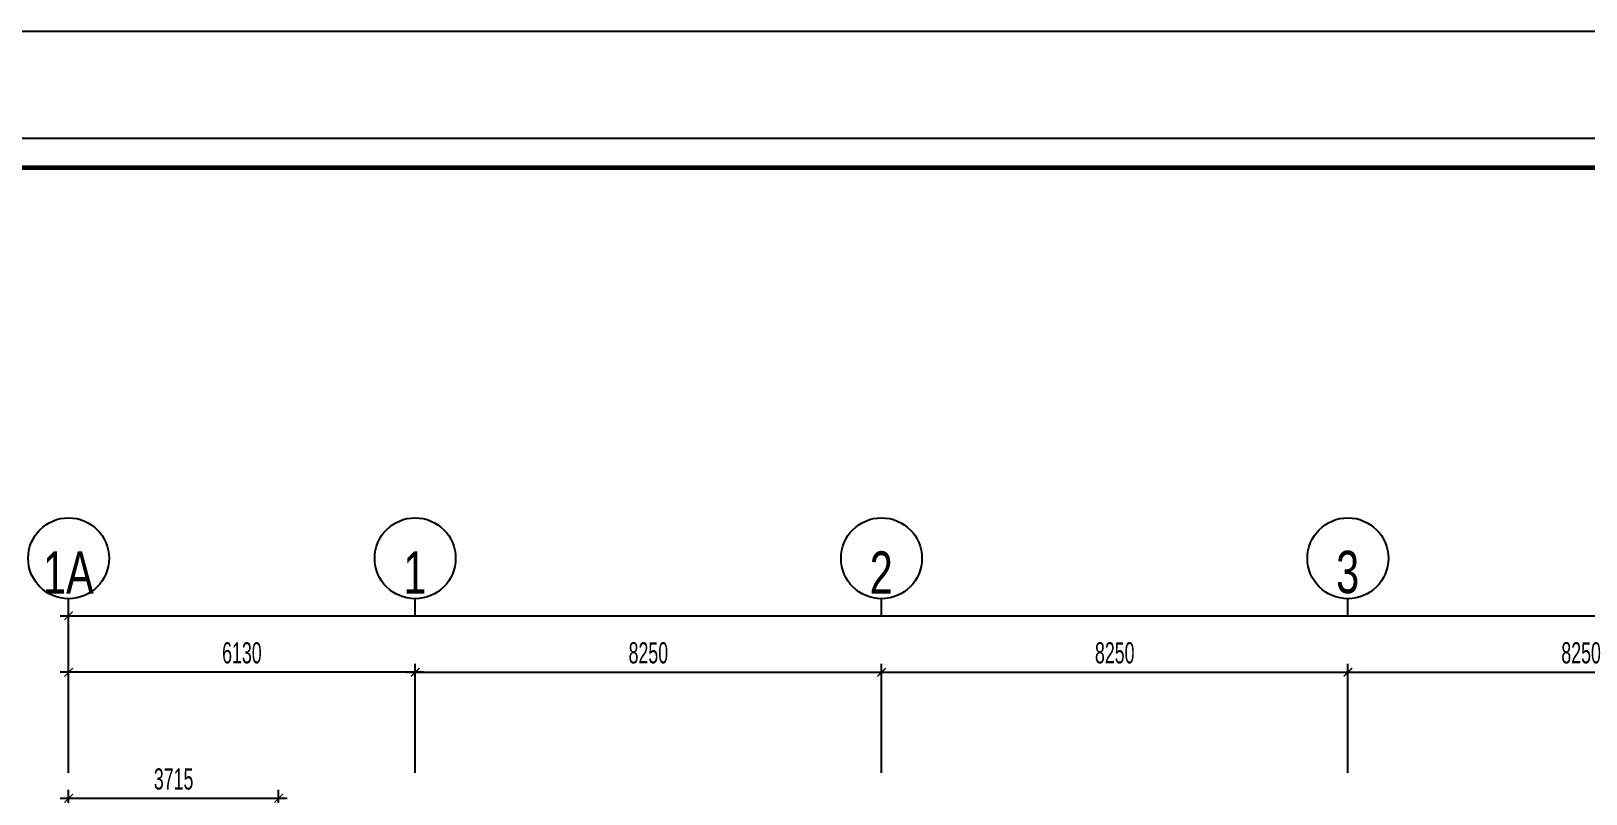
# Model space of a CAD drawing. Extents: x 1719887 to 1865417, y -150890 to 59748.
# Drawn here: x 1733886 to 1761390, y -61604 to -48102 of the extents above; entities that cross this region are included whole.
import ezdxf

# ---------------------------------------------------------------- set-up
doc = ezdxf.new("R2010")
doc.units = 0
doc.header["$LTSCALE"] = 1000
doc.header["$MEASUREMENT"] = 0
doc.header["$PDMODE"] = 3
doc.layers.get('0').update_dxf_attribs({"linetype": 'CONTINUOUS'})
doc.layers.get('Defpoints').update_dxf_attribs({"linetype": 'CONTINUOUS'})
for name, color, linetype in [('CDC-KHUNGTEN', 7, 'CONTINUOUS'), ('CDC.02.DIM', 1, 'CONTINUOUS'), ('CDC.06.TEXT', 2, 'CONTINUOUS'), ('KCS_CHI', 1, 'CONTINUOUS')]:
    doc.layers.add(name, color=color, linetype=linetype)
doc.styles.add('ARIAL', font='arial.ttf', dxfattribs={"width": 0.6})
doc.dimstyles.new('D150', dxfattribs={"dimscale": 150, "dimtxt": 2.5, "dimasz": 1, "dimexe": 1, "dimexo": 0, "dimgap": 1, "dimtad": 1, "dimdec": 0, "dimdsep": 46, "dimtxsty": 'ARIAL', "dimblk": 'ARCHTICK', "dimcen": 1, "dimdle": 1, "dimclrd": 1, "dimclre": 1, "dimclrt": 2, "dimadec": 0, "dimazin": 0, "dimtfac": 0.00072, "dimtdec": 0, "dimtix": 1, "dimtmove": 2, "dimatfit": 3, "dimldrblk": 'ARCHTICK', "dimfxl": 1, "dimtolj": 1, "dimlwd": -1, "dimlwe": -1, "dimarcsym": 0})

# ---------------------------------------------------------------- blocks, each defined once
blk = doc.blocks.new('_ARCHTICK')
at = {"color": 0, "linetype": 'ByBlock', "const_width": 0.15}
blk.add_lwpolyline([(-0.5, -0.5), (0.5, 0.5)], dxfattribs=at)
blk = doc.blocks.new('*D45')
at = {"layer": 'CDC.02.DIM', "color": 1, "transparency": 16777216}
for p, q in [((1740680, -61231), (1740680, -59301)), ((1748930, -61231), (1748930, -59301)), ((1740530, -59451), (1749080, -59451))]:
    blk.add_line(p, q, dxfattribs=at)
at = {"layer": 'Defpoints', "color": 0, "transparency": 16777216}
for p in [(1748930, -59451), (1740680, -61231), (1748930, -61231)]:
    blk.add_point(p, dxfattribs=at)
at = {"layer": 'CDC.02.DIM', "color": 1, "transparency": 16777216, "xscale": 150, "yscale": 150, "zscale": 150, "rotation": 180}
blk.add_blockref('_ARCHTICK', (1740680, -59451), dxfattribs=at)
at = {"layer": 'CDC.02.DIM', "color": 1, "transparency": 16777216, "xscale": 150, "yscale": 150, "zscale": 150}
blk.add_blockref('_ARCHTICK', (1748930, -59451), dxfattribs=at)
at = {"layer": 'CDC.02.DIM', "color": 2, "transparency": 16777216, "insert": (1744805, -59109), "char_height": 375, "attachment_point": 5, "style": 'ARIAL'}
blk.add_mtext('\\A1;8250', dxfattribs=at)
blk = doc.blocks.new('*D46')
at = {"layer": 'CDC.02.DIM', "color": 1, "transparency": 16777216}
for p, q in [((1748930, -61231), (1748930, -59301)), ((1757180, -61231), (1757180, -59301)), ((1748780, -59451), (1757330, -59451))]:
    blk.add_line(p, q, dxfattribs=at)
at = {"layer": 'Defpoints', "color": 0, "transparency": 16777216}
for p in [(1757180, -59451), (1748930, -61231), (1757180, -61231)]:
    blk.add_point(p, dxfattribs=at)
at = {"layer": 'CDC.02.DIM', "color": 1, "transparency": 16777216, "xscale": 150, "yscale": 150, "zscale": 150, "rotation": 180}
blk.add_blockref('_ARCHTICK', (1748930, -59451), dxfattribs=at)
at = {"layer": 'CDC.02.DIM', "color": 1, "transparency": 16777216, "xscale": 150, "yscale": 150, "zscale": 150}
blk.add_blockref('_ARCHTICK', (1757180, -59451), dxfattribs=at)
at = {"layer": 'CDC.02.DIM', "color": 2, "transparency": 16777216, "insert": (1753055, -59109), "char_height": 375, "attachment_point": 5, "style": 'ARIAL'}
blk.add_mtext('\\A1;8250', dxfattribs=at)
blk = doc.blocks.new('*D47')
at = {"layer": 'CDC.02.DIM', "color": 1, "transparency": 16777216}
for p, q in [((1757180, -61231), (1757180, -59301)), ((1765430, -61231), (1765430, -59301)), ((1757030, -59451), (1765580, -59451))]:
    blk.add_line(p, q, dxfattribs=at)
at = {"layer": 'Defpoints', "color": 0, "transparency": 16777216}
for p in [(1765430, -59451), (1757180, -61231), (1765430, -61231)]:
    blk.add_point(p, dxfattribs=at)
at = {"layer": 'CDC.02.DIM', "color": 1, "transparency": 16777216, "xscale": 150, "yscale": 150, "zscale": 150, "rotation": 180}
blk.add_blockref('_ARCHTICK', (1757180, -59451), dxfattribs=at)
at = {"layer": 'CDC.02.DIM', "color": 1, "transparency": 16777216, "xscale": 150, "yscale": 150, "zscale": 150}
blk.add_blockref('_ARCHTICK', (1765430, -59451), dxfattribs=at)
at = {"layer": 'CDC.02.DIM', "color": 2, "transparency": 16777216, "insert": (1761305, -59109), "char_height": 375, "attachment_point": 5, "style": 'ARIAL'}
blk.add_mtext('\\A1;8250', dxfattribs=at)
blk = doc.blocks.new('*D49')
at = {"layer": 'CDC.02.DIM', "color": 1, "transparency": 16777216}
for p, q in [((1734550, -61231), (1734550, -58301)), ((1838480, -61231), (1838480, -58301)), ((1734400, -58451), (1838630, -58451))]:
    blk.add_line(p, q, dxfattribs=at)
at = {"layer": 'Defpoints', "color": 0, "transparency": 16777216}
for p in [(1838480, -58451), (1734550, -61231), (1838480, -61231)]:
    blk.add_point(p, dxfattribs=at)
at = {"layer": 'CDC.02.DIM', "color": 1, "transparency": 16777216, "xscale": 150, "yscale": 150, "zscale": 150, "rotation": 180}
blk.add_blockref('_ARCHTICK', (1734550, -58451), dxfattribs=at)
at = {"layer": 'CDC.02.DIM', "color": 1, "transparency": 16777216, "xscale": 150, "yscale": 150, "zscale": 150}
blk.add_blockref('_ARCHTICK', (1838480, -58451), dxfattribs=at)
at = {"layer": 'CDC.02.DIM', "color": 2, "transparency": 16777216, "insert": (1786515, -58109), "char_height": 375, "attachment_point": 5, "style": 'ARIAL'}
blk.add_mtext('\\A1;103930', dxfattribs=at)
blk = doc.blocks.new('*D53')
at = {"layer": 'CDC.02.DIM', "color": 1, "transparency": 16777216}
for p, q in [((1734550, -61231), (1734550, -59301)), ((1740680, -61231), (1740680, -59301)), ((1740830, -59451), (1734400, -59451))]:
    blk.add_line(p, q, dxfattribs=at)
at = {"layer": 'Defpoints', "color": 0, "transparency": 16777216}
for p in [(1734550, -59451), (1734550, -61231), (1740680, -61231)]:
    blk.add_point(p, dxfattribs=at)
at = {"layer": 'CDC.02.DIM', "color": 1, "transparency": 16777216, "xscale": 150, "yscale": 150, "zscale": 150, "rotation": 180}
blk.add_blockref('_ARCHTICK', (1734550, -59451), dxfattribs=at)
at = {"layer": 'CDC.02.DIM', "color": 1, "transparency": 16777216, "xscale": 150, "yscale": 150, "zscale": 150}
blk.add_blockref('_ARCHTICK', (1740680, -59451), dxfattribs=at)
at = {"layer": 'CDC.02.DIM', "color": 2, "transparency": 16777216, "insert": (1737615, -59109), "char_height": 375, "attachment_point": 5, "style": 'ARIAL'}
blk.add_mtext('\\A1;6130', dxfattribs=at)
blk = doc.blocks.new('*D1010')
at = {"layer": 'CDC.02.DIM', "color": 1, "transparency": 16777216}
for p, q in [((1734550, -61231), (1734550, -58301)), ((1838480, -61231), (1838480, -58301)), ((1734400, -58451), (1838630, -58451))]:
    blk.add_line(p, q, dxfattribs=at)
at = {"layer": 'Defpoints', "color": 0, "transparency": 16777216}
for p in [(1838480, -58451), (1734550, -61231), (1838480, -61231)]:
    blk.add_point(p, dxfattribs=at)
at = {"layer": 'CDC.02.DIM', "color": 1, "transparency": 16777216, "xscale": 150, "yscale": 150, "zscale": 150, "rotation": 180}
blk.add_blockref('_ARCHTICK', (1734550, -58451), dxfattribs=at)
at = {"layer": 'CDC.02.DIM', "color": 1, "transparency": 16777216, "xscale": 150, "yscale": 150, "zscale": 150}
blk.add_blockref('_ARCHTICK', (1838480, -58451), dxfattribs=at)
at = {"layer": 'CDC.02.DIM', "color": 2, "transparency": 16777216, "insert": (1786515, -58109), "char_height": 375, "attachment_point": 5, "style": 'ARIAL'}
blk.add_mtext('\\A1;103930', dxfattribs=at)
blk = doc.blocks.new('*D1074')
at = {"layer": 'CDC.02.DIM', "color": 1, "transparency": 16777216}
for p, q in [((1734550, -62600), (1734550, -61533)), ((1738265, -62600), (1738265, -61533)), ((1738415, -61683), (1734400, -61683))]:
    blk.add_line(p, q, dxfattribs=at)
at = {"layer": 'Defpoints', "color": 0, "transparency": 16777216}
for p in [(1734550, -61683), (1734550, -62600), (1738265, -62600)]:
    blk.add_point(p, dxfattribs=at)
at = {"layer": 'CDC.02.DIM', "color": 1, "transparency": 16777216, "xscale": 150, "yscale": 150, "zscale": 150, "rotation": 180}
blk.add_blockref('_ARCHTICK', (1734550, -61683), dxfattribs=at)
at = {"layer": 'CDC.02.DIM', "color": 1, "transparency": 16777216, "xscale": 150, "yscale": 150, "zscale": 150}
blk.add_blockref('_ARCHTICK', (1738265, -61683), dxfattribs=at)
at = {"layer": 'CDC.02.DIM', "color": 2, "transparency": 16777216, "insert": (1736407, -61342), "char_height": 375, "attachment_point": 5, "style": 'ARIAL'}
blk.add_mtext('\\A1;3715', dxfattribs=at)
blk = doc.blocks.new('KHUNG TEN')
at = {"layer": 'CDC-KHUNGTEN', "color": 8}
blk.add_lwpolyline([(75096, 1100), (83000, 1100), (83000, 58300), (3000, 58300), (3000, 1100), (75096, 1100)], dxfattribs=at)
at = {"layer": 'CDC-KHUNGTEN', "color": 255, "lineweight": 60}
blk.add_lwpolyline([(74900, 1400), (74900, 58000), (3300, 58000), (3300, 1400), (74900, 1400)], close=True, dxfattribs=at)
at = {"layer": 'Defpoints', "color": 1, "ltscale": 0.2}
blk.add_lwpolyline([(0, 0), (0, 59400), (84100, 59400), (84100, 0), (0, 0)], close=True, dxfattribs=at)

msp = doc.modelspace()

# ---------------------------------------------------------------- linework, layer by layer
at = {"layer": 'KCS_CHI'}
for p, q in [((1734549.7, -58450.9), (1734549.7, -58149)), ((1740679.7, -58450.9), (1740679.7, -58149)), ((1748929.7, -58450.9), (1748929.7, -58149)), ((1757179.7, -58450.9), (1757179.7, -58149))]:
    msp.add_line(p, q, dxfattribs=at)
for centre in [(1734549.7, -57433.1), (1740679.7, -57433.1), (1748929.7, -57433.1), (1757179.7, -57433.1)]:
    msp.add_circle(centre, 715.9, dxfattribs=at)

# ---------------------------------------------------------------- block references
at = {"layer": 'CDC.06.TEXT', "xscale": 1.730439951605972, "yscale": 1.730439951605972, "zscale": 1.730439951605972}
msp.add_blockref('KHUNG TEN', (1719886.7, -150889.9), dxfattribs=at)

# ---------------------------------------------------------------- texts
at = {"layer": 'CDC.06.TEXT', "char_height": 750, "width": 696.96, "attachment_point": 8, "line_spacing_factor": 0.938532}
for s, insert in [('{\\fArial|b0|i0|c0|p34;\\W0.7;1A}', (1734545.1, -58061.5)), ('{\\fArial|b0|i0|c0|p34;\\W0.7;1}', (1740675.1, -58061.5)), ('{\\fArial|b0|i0|c0|p34;\\W0.7;2}', (1748925.1, -58061.5)), ('{\\fArial|b0|i0|c0|p34;\\W0.7;3}', (1757175.1, -58061.5))]:
    msp.add_mtext(s, dxfattribs=dict(at, insert=insert))

# ---------------------------------------------------------------- dimensions: what is measured, and where the dimension line sits
at = {"layer": 'CDC.02.DIM'}
for base, p1, p2, picture, middle in [((1838479.7, -58450.9), (1734549.7, -61230.8), (1838479.7, -61230.8), '*D49', (1786514.7, -58109.3)), ((1838479.7, -58450.9), (1734549.7, -61230.8), (1838479.7, -61230.8), '*D1010', (1786514.7, -58109.3)), ((1734549.7, -59450.9), (1740679.7, -61230.8), (1734549.7, -61230.8), '*D53', (1737614.7, -59109.3)), ((1748929.7, -59450.9), (1740679.7, -61230.8), (1748929.7, -61230.8), '*D45', (1744804.7, -59109.4)), ((1757179.7, -59450.9), (1748929.7, -61230.8), (1757179.7, -61230.8), '*D46', (1753054.7, -59109.4)), ((1765429.8, -59450.9), (1757179.7, -61230.8), (1765429.8, -61230.8), '*D47', (1761304.8, -59109.4)), ((1734549.7, -61683.5), (1738265, -62600.3), (1734549.7, -62600.3), '*D1074', (1736407.4, -61341.9))]:
    dim = msp.add_linear_dim(base=base, p1=p1, p2=p2, dimstyle='D150', dxfattribs=at)
    dim.commit()
    dim.dimension.update_dxf_attribs({"geometry": picture, "text_midpoint": middle})

doc.saveas('drawing.dxf')
